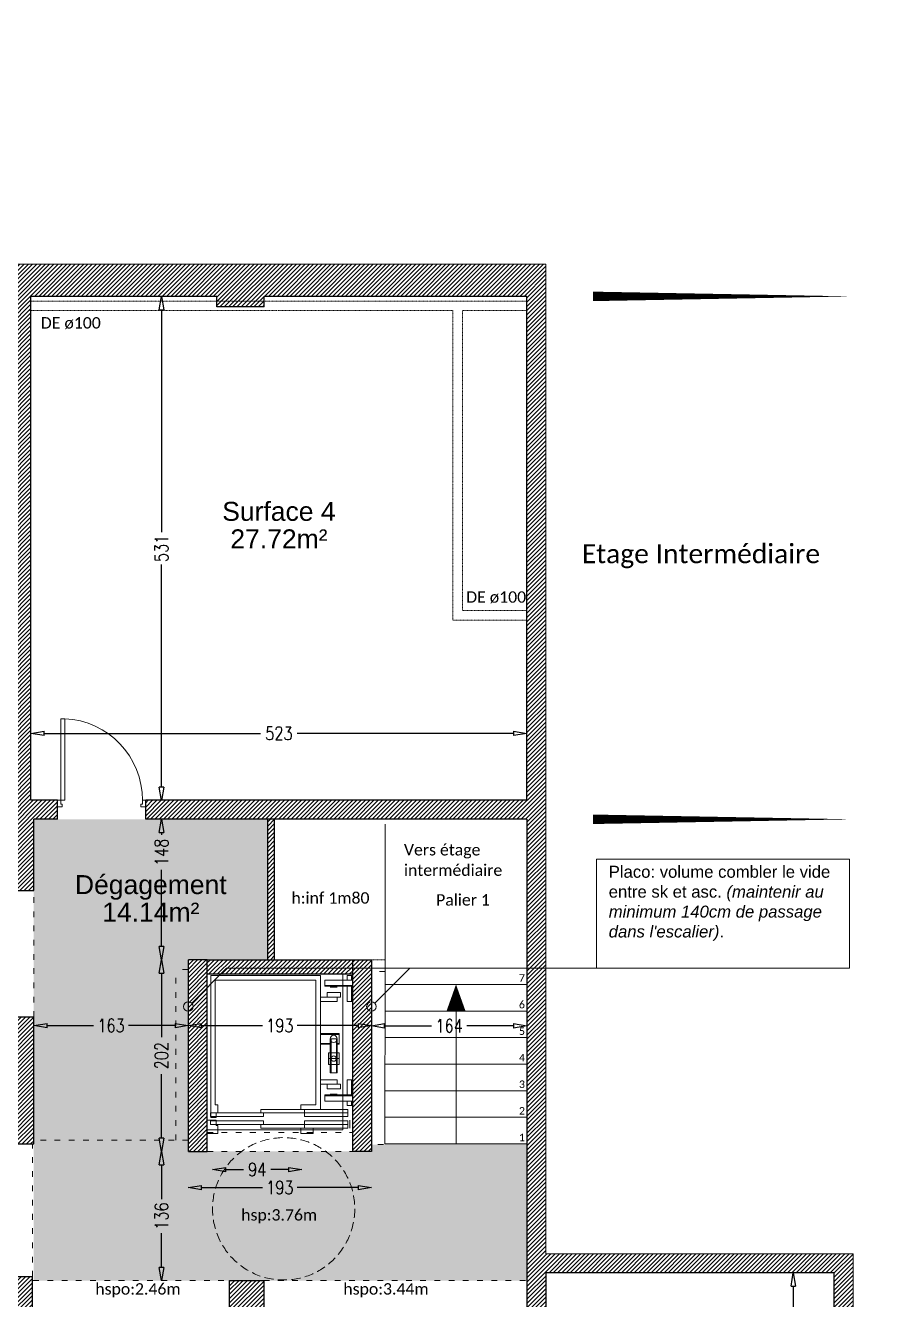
# Model space of a CAD drawing. Header units: millimetres. Extents: x -14819 to 43195, y -10328 to 20814.
# Drawn here: x 8702 to 9595, y 1117 to 2459 of the extents above; entities that cross this region are included whole.
import ezdxf
from ezdxf.enums import TextEntityAlignment as Align

# ---------------------------------------------------------------- set-up
doc = ezdxf.new("R2010")
doc.units = ezdxf.units.MM
doc.header["$PDMODE"] = 3
for name, pattern in [('ACAD_ISO03W100', [30, 12, -18]), ('CACHE', [9.525, 6.35, -3.175]), ('Chemin', [0.5, 0.3, -0.2]), ('Cotation', [0.2, 0.1, -0.1])]:
    doc.linetypes.add(name, pattern=pattern)
for name, color, linetype, lineweight in [('-SOCNA- Fer- Coffrage', 173, 'Continuous', 25), ('00 - Mise en Sécurité', 30, 'Continuous', 13), ('05 - Menuiserie', 150, 'Continuous', 5), ('41 - Côtes Intérieures', 71, 'Continuous', 9), ('50 - Signes', 12, 'Continuous', 9), ('59 - TxT', 120, 'Continuous', 0), ('_Texte', 7, 'Continuous', 15), ('Escalier', 8, 'Continuous', 18), ('hauteur inf1.8m', 11, 'Continuous', 0), ('MA_assainissement', 30, 'Continuous', 13), ('Mur_coupe', 7, 'Continuous', 25), ('Mur_projeté', 8, 'ACAD_ISO03W100', 18)]:
    doc.layers.add(name, color=color, linetype=linetype, lineweight=lineweight)
doc.layers.add('10 - Hachures', color=7, linetype='Continuous', lineweight=18, true_color=0x646464)
doc.layers.add('90 - Pantone 01', color=7, linetype='Continuous', lineweight=0, true_color=0xefecd6, transparency=0.5)
doc.layers.add('_mur_fantome', color=2, linetype='Continuous', lineweight=0, plot=False)
doc.styles.add('CR_Cot', font='simplex.shx', dxfattribs={"width": 0.8})
doc.styles.add('Legend', font='calibri.ttf')
doc.styles.get("Standard").update_dxf_attribs({"font": 'arial.ttf'})
doc.dimstyles.get("Standard").update_dxf_attribs({"dimtxt": 14, "dimasz": 14, "dimexe": 0.18, "dimexo": 0.0625, "dimgap": 5, "dimtad": 0, "dimtoh": 1, "dimdec": 0, "dimzin": 0, "dimdsep": 46, "dimtxsty": 'CR_Cot', "dimblk": 'CLOSEDBLANK', "dimcen": 0, "dimse1": 1, "dimse2": 1, "dimadec": 0, "dimazin": 0, "dimtfac": 1, "dimtdec": 0, "dimtofl": 0, "dimtmove": 0, "dimatfit": 3, "dimfxl": 1, "dimtolj": 1, "dimtzin": 0, "dimarcsym": 0})

# ---------------------------------------------------------------- blocks, each defined once
blk = doc.blocks.new('_ClosedBlank')
at = {"color": 0, "linetype": 'ByBlock', "lineweight": -2}
for p, q in [((-1, 0.167), (0, 0)), ((-1, 0.167), (-1, -0.167)), ((0, 0), (-1, -0.167))]:
    blk.add_line(p, q, dxfattribs=at)
blk = doc.blocks.new('*D580')
at = {"layer": '41 - Côtes Intérieures', "color": 0, "lineweight": -2, "transparency": 16777216}
for p, q in [((8912.8, 1253.4), (8931.7, 1253.4)), ((8979.2, 1253.4), (8960.3, 1253.4))]:
    blk.add_line(p, q, dxfattribs=at)
at = {"layer": 'Defpoints', "color": 0, "transparency": 16777216}
for p in [(8898.8, 1289.5, 292.5), (8993.2, 1289.5, 292.5), (8993.2, 1253.4)]:
    blk.add_point(p, dxfattribs=at)
at = {"layer": '41 - Côtes Intérieures', "color": 0, "lineweight": -2, "transparency": 16777216, "xscale": 14, "yscale": 14, "zscale": 14, "rotation": 180}
blk.add_blockref('_ClosedBlank', (8898.8, 1253.4), dxfattribs=at)
at = {"layer": '41 - Côtes Intérieures', "color": 0, "lineweight": -2, "transparency": 16777216, "xscale": 14, "yscale": 14, "zscale": 14}
blk.add_blockref('_ClosedBlank', (8993.2, 1253.4), dxfattribs=at)
at = {"layer": '41 - Côtes Intérieures', "color": 0, "transparency": 16777216, "insert": (8946, 1253.4), "char_height": 14, "attachment_point": 5, "style": 'CR_Cot'}
blk.add_mtext('\\A1;94', dxfattribs=at)
blk = doc.blocks.new('A$C3ab45c8f')
at = {"layer": '05 - Menuiserie', "linetype": 'Continuous'}
for points in [[(38.8, 7), (43, 7), (43, 93), (38.8, 93), (38.8, 7)], [(-46.5, 0), (-41.5, 0), (-41.5, 3), (-43, 3), (-43, 7), (-46.5, 7), (-46.5, 0)], [(46.5, 0), (41.5, 0), (41.5, 3), (43, 3), (43, 7), (46.5, 7), (46.5, 0)]]:
    blk.add_lwpolyline(points, dxfattribs=at)
at = {"layer": '50 - Signes', "color": 64, "linetype": 'Continuous'}
blk.add_arc((42.7, 7.4), 85.7, 92.5887, 180.254, dxfattribs=at)
blk = doc.blocks.new('*D744')
at = {"layer": '41 - Côtes Intérieures', "color": 0, "lineweight": -2, "transparency": 16777216}
for p, q in [((8845.1, 1258.4), (8845.1, 1222.4)), ((8845.1, 1150.4), (8845.1, 1186.3))]:
    blk.add_line(p, q, dxfattribs=at)
at = {"layer": 'Defpoints', "color": 0, "transparency": 16777216}
for p in [(8845.1, 1272.4), (8877.8, 1272.4), (8877.8, 1136.4)]:
    blk.add_point(p, dxfattribs=at)
at = {"layer": '41 - Côtes Intérieures', "color": 0, "lineweight": -2, "transparency": 16777216, "xscale": 14, "yscale": 14, "zscale": 14}
for p, rotation in [((8845.1, 1272.4), 90), ((8845.1, 1136.4), 270)]:
    blk.add_blockref('_ClosedBlank', p, dxfattribs=dict(at, rotation=rotation))
at = {"layer": '41 - Côtes Intérieures', "color": 0, "transparency": 16777216, "insert": (8845.1, 1204.4), "char_height": 14, "attachment_point": 5, "rotation": 90, "style": 'CR_Cot'}
blk.add_mtext('\\A1;136', dxfattribs=at)
blk = doc.blocks.new('*D745')
at = {"layer": '41 - Côtes Intérieures', "color": 0, "lineweight": -2, "transparency": 16777216}
for p, q in [((9080.4, 1404.9), (9129.8, 1404.9)), ((9216.4, 1404.9), (9167, 1404.9))]:
    blk.add_line(p, q, dxfattribs=at)
at = {"layer": 'Defpoints', "color": 0, "transparency": 16777216}
for p in [(9230.4, 1404.9), (9066.4, 1387.9), (9230.4, 1387.9, -195)]:
    blk.add_point(p, dxfattribs=at)
at = {"layer": '41 - Côtes Intérieures', "color": 0, "lineweight": -2, "transparency": 16777216, "xscale": 14, "yscale": 14, "zscale": 14, "rotation": 180}
blk.add_blockref('_ClosedBlank', (9066.4, 1404.9), dxfattribs=at)
at = {"layer": '41 - Côtes Intérieures', "color": 0, "lineweight": -2, "transparency": 16777216, "xscale": 14, "yscale": 14, "zscale": 14}
blk.add_blockref('_ClosedBlank', (9230.4, 1404.9), dxfattribs=at)
at = {"layer": '41 - Côtes Intérieures', "color": 0, "transparency": 16777216, "insert": (9148.4, 1404.9), "char_height": 14, "attachment_point": 5, "style": 'CR_Cot'}
blk.add_mtext('\\A1;164', dxfattribs=at)
blk = doc.blocks.new('*D746')
at = {"layer": '41 - Côtes Intérieures', "color": 0, "lineweight": -2, "transparency": 16777216}
for p, q in [((8724.4, 1405.1), (8773.6, 1405.1)), ((8859.4, 1405.1), (8810.3, 1405.1))]:
    blk.add_line(p, q, dxfattribs=at)
at = {"layer": 'Defpoints', "color": 0, "transparency": 16777216}
for p in [(8710.4, 1415.5), (8873.4, 1405.1), (8873.4, 1351.6)]:
    blk.add_point(p, dxfattribs=at)
at = {"layer": '41 - Côtes Intérieures', "color": 0, "lineweight": -2, "transparency": 16777216, "xscale": 14, "yscale": 14, "zscale": 14, "rotation": 180}
blk.add_blockref('_ClosedBlank', (8710.4, 1405.1), dxfattribs=at)
at = {"layer": '41 - Côtes Intérieures', "color": 0, "lineweight": -2, "transparency": 16777216, "xscale": 14, "yscale": 14, "zscale": 14}
blk.add_blockref('_ClosedBlank', (8873.4, 1405.1), dxfattribs=at)
at = {"layer": '41 - Côtes Intérieures', "color": 0, "transparency": 16777216, "insert": (8791.9, 1405.1), "char_height": 14, "attachment_point": 5, "style": 'CR_Cot'}
blk.add_mtext('\\A1;163', dxfattribs=at)
blk = doc.blocks.new('*D747')
at = {"layer": '41 - Côtes Intérieures', "color": 0, "lineweight": -2, "transparency": 16777216}
for p, q in [((8845.1, 1608.5), (8845.1, 1606)), ((8845.1, 1488.5), (8845.1, 1569.4))]:
    blk.add_line(p, q, dxfattribs=at)
at = {"layer": 'Defpoints', "color": 0, "transparency": 16777216}
for p in [(8845.1, 1622.5), (9002.5, 1622.5), (9002.5, 1474.5)]:
    blk.add_point(p, dxfattribs=at)
at = {"layer": '41 - Côtes Intérieures', "color": 0, "lineweight": -2, "transparency": 16777216, "xscale": 14, "yscale": 14, "zscale": 14}
for p, rotation in [((8845.1, 1622.5), 90), ((8845.1, 1474.5), 270)]:
    blk.add_blockref('_ClosedBlank', p, dxfattribs=dict(at, rotation=rotation))
at = {"layer": '41 - Côtes Intérieures', "color": 0, "transparency": 16777216, "insert": (8845.1, 1587.7), "char_height": 14, "attachment_point": 5, "rotation": 90, "style": 'CR_Cot'}
blk.add_mtext('\\A1;148', dxfattribs=at)
blk = doc.blocks.new('*D748')
at = {"layer": '41 - Côtes Intérieures', "color": 0, "lineweight": -2, "transparency": 16777216}
for p, q in [((8721.4, 1713.1), (8949.5, 1713.1)), ((9216.4, 1713.1), (8988.3, 1713.1))]:
    blk.add_line(p, q, dxfattribs=at)
at = {"layer": 'Defpoints', "color": 0, "transparency": 16777216}
for p in [(9230.4, 1713.1), (8707.4, 1643.7), (9230.4, 1643.7)]:
    blk.add_point(p, dxfattribs=at)
at = {"layer": '41 - Côtes Intérieures', "color": 0, "lineweight": -2, "transparency": 16777216, "xscale": 14, "yscale": 14, "zscale": 14, "rotation": 180}
blk.add_blockref('_ClosedBlank', (8707.4, 1713.1), dxfattribs=at)
at = {"layer": '41 - Côtes Intérieures', "color": 0, "lineweight": -2, "transparency": 16777216, "xscale": 14, "yscale": 14, "zscale": 14}
blk.add_blockref('_ClosedBlank', (9230.4, 1713.1), dxfattribs=at)
at = {"layer": '41 - Côtes Intérieures', "color": 0, "transparency": 16777216, "insert": (8968.9, 1713.1), "char_height": 14, "attachment_point": 5, "style": 'CR_Cot'}
blk.add_mtext('\\A1;523', dxfattribs=at)
blk = doc.blocks.new('*D749')
at = {"layer": '41 - Côtes Intérieures', "color": 0, "lineweight": -2, "transparency": 16777216}
for p, q in [((8845.1, 2159.5), (8845.1, 1925)), ((8845.1, 1656.5), (8845.1, 1891))]:
    blk.add_line(p, q, dxfattribs=at)
at = {"layer": 'Defpoints', "color": 0, "transparency": 16777216}
for p in [(8707.4, 2173.5), (8707.4, 1642.5), (8845.1, 1642.5)]:
    blk.add_point(p, dxfattribs=at)
at = {"layer": '41 - Côtes Intérieures', "color": 0, "lineweight": -2, "transparency": 16777216, "xscale": 14, "yscale": 14, "zscale": 14}
for p, rotation in [((8845.1, 2173.5), 90), ((8845.1, 1642.5), 270)]:
    blk.add_blockref('_ClosedBlank', p, dxfattribs=dict(at, rotation=rotation))
at = {"layer": '41 - Côtes Intérieures', "color": 0, "transparency": 16777216, "insert": (8845.1, 1908), "char_height": 14, "attachment_point": 5, "rotation": 90, "style": 'CR_Cot'}
blk.add_mtext('\\A1;531', dxfattribs=at)
blk = doc.blocks.new('*D753')
at = {"layer": '41 - Côtes Intérieures', "color": 0, "lineweight": -2, "transparency": 16777216}
for p, q in [((9511.3, 1130.6), (9511.3, 909.2)), ((9511.3, 649.5), (9511.3, 870.9))]:
    blk.add_line(p, q, dxfattribs=at)
at = {"layer": 'Defpoints', "color": 0, "transparency": 16777216}
for p in [(9511.3, 1144.6), (9554.5, 1144.6), (9554.5, 635.5)]:
    blk.add_point(p, dxfattribs=at)
at = {"layer": '41 - Côtes Intérieures', "color": 0, "lineweight": -2, "transparency": 16777216, "xscale": 14, "yscale": 14, "zscale": 14}
for p, rotation in [((9511.3, 1144.6), 90), ((9511.3, 635.5), 270)]:
    blk.add_blockref('_ClosedBlank', p, dxfattribs=dict(at, rotation=rotation))
at = {"layer": '41 - Côtes Intérieures', "color": 0, "transparency": 16777216, "insert": (9511.3, 890), "char_height": 14, "attachment_point": 5, "rotation": 90, "style": 'CR_Cot'}
blk.add_mtext('\\A1;509', dxfattribs=at)
blk = doc.blocks.new('*D892')
at = {"layer": '41 - Côtes Intérieures', "color": 0, "lineweight": -2, "transparency": 16777216}
for p, q in [((8887.4, 1234.4), (8951.6, 1234.4)), ((9052.4, 1234.4), (8988.3, 1234.4))]:
    blk.add_line(p, q, dxfattribs=at)
at = {"layer": 'Defpoints', "color": 0, "transparency": 16777216}
for p in [(8873.4, 1272.5), (9066.4, 1272.5), (9066.4, 1234.4)]:
    blk.add_point(p, dxfattribs=at)
at = {"layer": '41 - Côtes Intérieures', "color": 0, "lineweight": -2, "transparency": 16777216, "xscale": 14, "yscale": 14, "zscale": 14, "rotation": 180}
blk.add_blockref('_ClosedBlank', (8873.4, 1234.4), dxfattribs=at)
at = {"layer": '41 - Côtes Intérieures', "color": 0, "lineweight": -2, "transparency": 16777216, "xscale": 14, "yscale": 14, "zscale": 14}
blk.add_blockref('_ClosedBlank', (9066.4, 1234.4), dxfattribs=at)
at = {"layer": '41 - Côtes Intérieures', "color": 0, "transparency": 16777216, "insert": (8969.9, 1234.4), "char_height": 14, "attachment_point": 5, "style": 'CR_Cot'}
blk.add_mtext('\\A1;193', dxfattribs=at)
blk = doc.blocks.new('*D893')
at = {"layer": '41 - Côtes Intérieures', "color": 0, "lineweight": -2, "transparency": 16777216}
for p, q in [((8845.1, 1460.5), (8845.1, 1392.9)), ((8845.1, 1286.5), (8845.1, 1354.1))]:
    blk.add_line(p, q, dxfattribs=at)
at = {"layer": 'Defpoints', "color": 0, "transparency": 16777216}
for p in [(8845.1, 1474.5), (8873.4, 1474.5), (8873.4, 1272.5)]:
    blk.add_point(p, dxfattribs=at)
at = {"layer": '41 - Côtes Intérieures', "color": 0, "lineweight": -2, "transparency": 16777216, "xscale": 14, "yscale": 14, "zscale": 14}
for p, rotation in [((8845.1, 1474.5), 90), ((8845.1, 1272.5), 270)]:
    blk.add_blockref('_ClosedBlank', p, dxfattribs=dict(at, rotation=rotation))
at = {"layer": '41 - Côtes Intérieures', "color": 0, "transparency": 16777216, "insert": (8845.1, 1373.5), "char_height": 14, "attachment_point": 5, "rotation": 90, "style": 'CR_Cot'}
blk.add_mtext('\\A1;202', dxfattribs=at)
blk = doc.blocks.new('*D896')
at = {"layer": '41 - Côtes Intérieures', "color": 0, "lineweight": -2, "transparency": 16777216}
for p, q in [((8887.4, 1405.1), (8951.6, 1405.1)), ((9052.4, 1405.1), (8988.3, 1405.1))]:
    blk.add_line(p, q, dxfattribs=at)
at = {"layer": 'Defpoints', "color": 0, "transparency": 16777216}
for p in [(9066.4, 1405.1), (8873.4, 1366.5), (9066.4, 1366.5)]:
    blk.add_point(p, dxfattribs=at)
at = {"layer": '41 - Côtes Intérieures', "color": 0, "lineweight": -2, "transparency": 16777216, "xscale": 14, "yscale": 14, "zscale": 14, "rotation": 180}
blk.add_blockref('_ClosedBlank', (8873.4, 1405.1), dxfattribs=at)
at = {"layer": '41 - Côtes Intérieures', "color": 0, "lineweight": -2, "transparency": 16777216, "xscale": 14, "yscale": 14, "zscale": 14}
blk.add_blockref('_ClosedBlank', (9066.4, 1405.1), dxfattribs=at)
at = {"layer": '41 - Côtes Intérieures', "color": 0, "transparency": 16777216, "insert": (8969.9, 1405.1), "char_height": 14, "attachment_point": 5, "style": 'CR_Cot'}
blk.add_mtext('\\A1;193', dxfattribs=at)

msp = doc.modelspace()

# ---------------------------------------------------------------- hatches: boundary and pattern name
at = {"layer": '10 - Hachures', "lineweight": 18}
h = msp.add_hatch(dxfattribs=at)
h.set_pattern_fill('ANSI31', color=256)
h.paths.add_polyline_path([(6536.46, 2458.98), (6556.52, 1975.52), (6590.48, 1977.02), (6581.81, 2173.52), (7446.09, 2173.52), (7446.09, 2110.77), (7483.09, 2110.77), (7483.09, 2173.52), (7679.09, 2173.52), (7679.09, 2110.77), (7706.09, 2110.77), (7706.09, 2173.52), (8685.44, 2173.52), (8685.44, 1547.52), (8710.44, 1547.52), (8710.44, 1622.52), (8735.46, 1622.52), (8735.46, 1642.52), (8707.44, 1642.52), (8707.44, 2173.52), (8903.46, 2173.52), (8903.46, 2162.52), (8953.46, 2162.52), (8953.46, 2173.52), (9230.44, 2173.52), (9230.44, 1642.52), (8828.46, 1642.52), (8828.46, 1622.52), (9230.44, 1622.52), (9230.44, 1095.63), (9250.44, 1095.58), (9250.44, 1144.58), (9554.46, 1144.58), (9554.46, 714.58), (9665.46, 714.58), (9665.46, 628.48), (9543.96, 628.48), (9543.99, 594.66), (10129.83, 594.66), (10129.83, 628.48), (9685.46, 628.48), (9685.46, 734.58), (9574.46, 734.58), (9574.46, 1164.58), (9250.44, 1164.58), (9250.44, 2207.52), (6580.31, 2207.52), (6570.47, 2458.98)])
h = msp.add_hatch(dxfattribs=at)
h.set_pattern_fill('ANSI31', color=256)
h.set_pattern_definition([(45, (0, 10000), (-2.245064, 2.245064), [])])
h.paths.add_polyline_path([(8828.46, 1642.52), (8828.46, 1622.52)])
h = msp.add_hatch(dxfattribs=at)
h.set_pattern_fill('ANSI31', color=256)
h.set_pattern_definition([(45, (0, -5), (-2.245064, 2.245064), [])])
h.paths.add_polyline_path([(8964.44, 1622.52), (8957.24, 1622.52), (8957.24, 1474.52), (8964.44, 1474.52)])
h = msp.add_hatch(dxfattribs=at)
h.set_pattern_fill('ANSI31', color=256)
h.paths.add_polyline_path([(9046.44, 1474.52), (9046.44, 1272.52), (9066.44, 1272.52), (9066.44, 1474.52)])
h.paths.add_polyline_path([(8893.44, 1272.52), (8893.44, 1474.52), (8873.44, 1474.52), (8873.44, 1272.52)])
h = msp.add_hatch(dxfattribs=at)
h.set_pattern_fill('ANSI31', color=256)
h.paths.add_polyline_path([(9046.44, 1474.52), (8893.44, 1474.52), (8893.44, 1461.16), (9046.44, 1461.16)])
h.paths.add_polyline_path([(9046.44, 1461.16), (8893.44, 1461.16), (8893.44, 1459.52), (9036.44, 1459.52), (9046.44, 1459.52)])
at = {"layer": '10 - Hachures'}
h = msp.add_hatch(dxfattribs=at)
h.set_pattern_fill('ANSI31', color=256)
h.paths.add_polyline_path([(8710.44, 1414.52), (8685.44, 1414.52), (8685.44, 1400.52), (8685.44, 1379.52), (8685.44, 1280.5), (8710.44, 1280.5)])
h = msp.add_hatch(dxfattribs=at)
h.set_pattern_fill('ANSI31', color=256)
h.paths.add_polyline_path([(8708.95, 1140.62), (8685.44, 1140.62), (8685.44, 885.52), (8916.95, 885.52), (8916.95, 905.62), (8708.95, 905.62)])
h.paths.add_polyline_path([(8931.59, 905.62), (8916.95, 905.62), (8916.95, 885.52), (8916.95, 732.62), (8931.59, 732.62)])
at = {"layer": '10 - Hachures', "lineweight": 18}
h = msp.add_hatch(dxfattribs=at)
h.set_pattern_fill('ANSI31', color=256)
h.paths.add_polyline_path([(8952.95, 1136.49), (8916.95, 1136.49), (8916.95, 1102.49), (8952.95, 1102.49)])
at = {"layer": '90 - Pantone 01'}
h = msp.add_hatch(color=256, dxfattribs=at)
h.dxf.hatch_style = 1
h.paths.add_polyline_path([(8710.44, 1622.52), (8710.44, 1547.52), (8710.44, 1136.49), (9230.44, 1136.49), (9230.44, 1280.52), (9066.44, 1279.82), (9066.44, 1272.52), (8873.44, 1272.52), (8873.44, 1474.52), (8957.24, 1474.52), (8957.24, 1622.52)])

# ---------------------------------------------------------------- linework, layer by layer
at = {"layer": '-SOCNA- Fer- Coffrage', "color": 4, "ltscale": 1.5}
for p, q in [((8873.44, 1272.52), (8873.44, 1474.52)), ((8893.44, 1474.52), (8873.44, 1474.52)), ((8893.44, 1272.52), (8893.44, 1474.52)), ((9046.44, 1474.52), (9046.44, 1272.52)), ((9046.44, 1474.52), (9066.44, 1474.52)), ((9066.44, 1474.52), (9066.44, 1272.52)), ((8873.44, 1272.52), (8893.44, 1272.52)), ((9066.44, 1272.52), (9046.44, 1272.52))]:
    msp.add_line(p, q, dxfattribs=at)
at = {"layer": '-SOCNA- Fer- Coffrage', "color": 2, "ltscale": 1.5}
for p, q in [((8893.44, 1474.52), (9046.44, 1474.52)), ((8893.44, 1459.52), (9046.44, 1459.52))]:
    msp.add_line(p, q, dxfattribs=at)
at = {"layer": '00 - Mise en Sécurité'}
msp.add_lwpolyline([(9570.69, 1580.43), (9303.93, 1580.43), (9303.93, 1465.59), (9570.69, 1465.59)], close=True, dxfattribs=at)
at = {"layer": '00 - Mise en Sécurité', "linetype": 'Continuous'}
for points in [[(8913.84, 1465.59), (8876.98, 1428.74)], [(8979.12, 1465.59), (8913.84, 1465.59)], [(9106.84, 1465.59), (9069.98, 1428.74)], [(9172.12, 1465.59), (9106.84, 1465.59)]]:
    msp.add_lwpolyline(points, dxfattribs=at)
at = {"layer": '00 - Mise en Sécurité'}
for points in [[(8979.12, 1465.59), (9106.84, 1465.59)], [(9172.12, 1465.59), (9303.93, 1465.59)]]:
    msp.add_lwpolyline(points, dxfattribs=at)
at = {"layer": '00 - Mise en Sécurité', "linetype": 'Continuous'}
for centre in [(8873.44, 1425.2), (9066.44, 1425.2)]:
    msp.add_circle(centre, 5, dxfattribs=at)
at = {"layer": '50 - Signes'}
for p, q in [((9046.44, 1453.08), (9017.38, 1453.08)), ((9017.38, 1453.08), (9017.38, 1446.52)), ((9040.82, 1457.77), (9046.44, 1457.77)), ((9040.82, 1453.08), (9040.82, 1457.77)), ((9045.5, 1453.08), (9045.5, 1457.77)), ((9046.44, 1447.45), (9017.38, 1447.45)), ((9046.44, 1446.52), (9017.38, 1446.52)), ((9030.46, 1445.58), (9022.96, 1445.58)), ((9040.82, 1430.58), (9040.82, 1446.52)), ((9045.5, 1430.58), (9045.5, 1446.52)), ((9040.82, 1430.58), (9046.44, 1430.58)), ((9032.33, 1396.77), (9012.69, 1396.77)), ((9032.33, 1396.77), (9032.33, 1385.52)), ((9032.33, 1395.83), (9012.69, 1395.83)), ((9022.96, 1386.45), (9012.69, 1386.45)), ((9022.96, 1385.52), (9012.69, 1385.52)), ((9022.96, 1355.52), (9022.96, 1391.14)), ((9030.46, 1391.14), (9022.96, 1391.14)), ((9023.9, 1355.52), (9023.9, 1391.14)), ((9029.52, 1355.52), (9029.52, 1391.14)), ((9030.46, 1355.52), (9030.46, 1391.14)), ((9032.33, 1386.45), (9030.46, 1386.45)), ((9032.33, 1385.52), (9030.46, 1385.52)), ((9021.08, 1376.47), (9021.08, 1364.28)), ((9021.08, 1376.47), (9032.33, 1376.47)), ((9021.08, 1370.38), (9032.33, 1370.38)), ((9032.33, 1376.47), (9032.33, 1364.28)), ((9021.08, 1364.28), (9032.33, 1364.28)), ((9026.71, 1355.52), (9022.96, 1355.52)), ((9026.71, 1355.52), (9030.46, 1355.52)), ((9040.82, 1348.02), (9046.44, 1348.02)), ((9040.82, 1348.02), (9040.82, 1332.08)), ((9045.5, 1348.02), (9045.5, 1332.08)), ((9046.44, 1332.08), (9017.38, 1332.08)), ((9017.38, 1325.52), (9017.38, 1332.08)), ((9046.44, 1331.14), (9017.38, 1331.14)), ((9030.46, 1333.02), (9022.96, 1333.02)), ((8904.69, 1321.52), (8904.69, 1313.08)), ((8992.07, 1321.52), (8992.07, 1316.83)), ((9046.44, 1325.52), (9017.38, 1325.52)), ((9040.82, 1325.52), (9040.82, 1320.83)), ((9040.82, 1320.83), (9046.44, 1320.83)), ((9045.5, 1325.52), (9045.5, 1320.83)), ((8897.19, 1308.39), (8902.82, 1308.39)), ((8902.82, 1308.39), (8902.82, 1313.08)), ((8902.82, 1313.08), (8904.69, 1313.08)), ((9043.63, 1305.58), (9043.63, 1297.14))]:
    msp.add_line(p, q, dxfattribs=at)
for points in [[(8893.44, 1459.52), (9036.44, 1459.52), (9036.44, 1295.14), (8893.44, 1295.14)], [(9019.68, 1439.95), (9033.74, 1439.95), (9033.74, 1435.27), (9019.68, 1435.27)], [(9012.69, 1435.27), (9030.46, 1435.27), (9030.46, 1430.58), (9012.69, 1430.58)], [(9012.69, 1343.33), (9030.46, 1343.33), (9030.46, 1348.02), (9012.69, 1348.02)], [(9019.68, 1338.64), (9033.74, 1338.64), (9033.74, 1343.33), (9019.68, 1343.33)], [(8949.88, 1316.83), (8995.82, 1316.83), (8995.82, 1313.08), (8949.88, 1313.08)], [(8995.82, 1316.83), (9041.75, 1316.83), (9041.75, 1313.08), (8995.82, 1313.08)], [(8896.75, 1313.08), (8952.69, 1313.08), (8952.69, 1309.33), (8896.75, 1309.33)], [(8896.75, 1300.89), (8952.69, 1300.89), (8952.69, 1304.64), (8896.75, 1304.64)], [(8995.82, 1313.08), (9041.75, 1313.08), (9041.75, 1309.33), (8995.82, 1309.33)], [(8995.82, 1300.89), (9041.75, 1300.89), (9041.75, 1304.64), (8995.82, 1304.64)], [(8949.88, 1297.14), (8995.82, 1297.14), (8995.82, 1300.89), (8949.88, 1300.89)], [(8992.07, 1297.14), (9005.19, 1297.14), (9005.19, 1291.52), (8992.07, 1291.52)], [(8995.82, 1297.14), (9041.75, 1297.14), (9041.75, 1300.89), (8995.82, 1300.89)]]:
    msp.add_lwpolyline(points, close=True, dxfattribs=at)
for points in [[(8897.19, 1308.39), (8897.19, 1316.83), (8897.19, 1457.77), (9012.69, 1457.77), (9012.69, 1316.83), (8992.07, 1316.83)], [(8904.69, 1321.52), (8901.88, 1321.52), (8901.88, 1453.08), (9008, 1453.08), (9008, 1321.52), (8992.07, 1321.52)], [(8902.82, 1305.58), (8902.82, 1299.95), (8904.69, 1299.95), (8904.69, 1291.52), (8893.44, 1291.52), (8893.44, 1305.58), (8902.82, 1305.58)]]:
    msp.add_lwpolyline(points, dxfattribs=at)
at = {"layer": '50 - Signes', "elevation": -195, "flags": 128}
msp.add_lwpolyline([(9155.68, 1420.5, 20, 0, 0), (9155.68, 1448.5, 0, 0, 0)], format="xyseb", dxfattribs=at)
msp.add_lwpolyline([(9155.71, 1280.5), (9155.68, 1420.5)], dxfattribs=at)
at = {"layer": '50 - Signes'}
for centre, radius in [((9026.71, 1391.14), 3.75), ((9026.71, 1370.38), 2.81)]:
    msp.add_circle(centre, radius, dxfattribs=at)
at = {"layer": '50 - Signes', "linetype": 'CACHE', "ltscale": 1.5}
msp.add_circle((8973.93, 1212.08), 75, dxfattribs=at)
at = {"layer": '_mur_fantome', "flags": 128}
for points in [[(9250.44, 2207.52), (6580.31, 2207.52)], [(9574.46, 734.58), (9574.46, 1164.58), (9250.44, 1164.58), (9250.44, 2173.52)]]:
    msp.add_lwpolyline(points, dxfattribs=at)
at = {"layer": '_mur_fantome', "color": 2, "flags": 128}
msp.add_lwpolyline([(9250.44, 2173.52), (9250.44, 2207.52)], dxfattribs=at)
at = {"layer": '_Texte', "color": 147, "ltscale": 0.1, "elevation": -195, "flags": 128}
for points in [[(9299.98, 2173.52, 10, 0, 0), (9574.17, 2173.52, 0, 0, 0)], [(9299.98, 1622.52, 10, 0, 0), (9574.17, 1622.52, 0, 0, 0)]]:
    msp.add_lwpolyline(points, format="xyseb", dxfattribs=at)
at = {"layer": '_Texte', "ltscale": 0.1, "flags": 128}
msp.add_lwpolyline([(9149.41, 1555.01, 0, 0, 0), (9099.12, 1555.01, 20, 0, 0), (9081.68, 1555.01, 0, 0, 0)], format="xyseb", dxfattribs=at)
at = {"layer": 'Escalier', "elevation": -195, "flags": 128}
for points in [[(9081.06, 1467.5), (9081.06, 1617.52)], [(9081.06, 1467.5), (9080.71, 1280.49)], [(9080.68, 1448.49), (9230.44, 1448.52)], [(9080.68, 1420.49), (9230.44, 1420.52)], [(9080.69, 1392.49), (9230.44, 1392.52)], [(9080.7, 1364.49), (9230.44, 1364.52)], [(9080.7, 1336.49), (9230.44, 1336.52)], [(9080.71, 1308.49), (9230.44, 1308.52)], [(9080.71, 1280.49), (9230.44, 1280.52)]]:
    msp.add_lwpolyline(points, dxfattribs=at)
at = {"layer": 'hauteur inf1.8m', "linetype": 'Cotation', "flags": 128}
for points, elevation in [([(8964.44, 1622.52), (8964.44, 1474.52)], 97.5), ([(8964.44, 1474.52), (9081.06, 1474.52)], 292.5)]:
    msp.add_lwpolyline(points, dxfattribs=dict(at, elevation=elevation))
at = {"layer": 'MA_assainissement', "linetype": 'Cotation'}
for p, q in [((8967.44, 2168.52), (8705.44, 2168.52)), ((9230.44, 2168.52), (8967.44, 2168.52)), ((8967.44, 2158.52), (8705.44, 2158.53, -5.51)), ((9152.35, 2158.52), (8967.44, 2158.52)), ((9230.44, 2158.52), (9162.35, 2158.52))]:
    msp.add_line(p, q, dxfattribs=at)
at = {"layer": 'MA_assainissement', "linetype": 'Cotation', "flags": 128}
for points in [[(9230.44, 1832.52), (9152.35, 1832.52), (9152.35, 2158.52)], [(9230.44, 1842.52), (9162.35, 1842.52), (9162.35, 2158.52)]]:
    msp.add_lwpolyline(points, dxfattribs=at)
at = {"layer": 'Mur_coupe', "flags": 128}
for points in [[(8903.46, 2173.52), (8707.44, 2173.52)], [(8707.44, 1642.52), (8707.44, 2173.52)], [(8903.46, 2162.52), (8903.46, 2173.52)], [(8953.46, 2162.52), (8903.46, 2162.52)], [(8967.44, 2173.52), (8953.46, 2173.52)], [(8953.46, 2162.52), (8953.46, 2173.52)], [(9230.44, 2173.52), (8967.44, 2173.52)], [(9230.44, 1642.52), (9230.44, 2173.52)], [(8735.46, 1642.52), (8707.44, 1642.52)], [(8735.46, 1622.52), (8735.46, 1642.52)], [(8978.44, 1642.52), (8828.46, 1642.52)], [(8828.46, 1622.52), (8828.46, 1642.52)], [(9230.44, 1642.52), (8978.44, 1642.52)], [(8735.46, 1622.52), (8710.44, 1622.52)], [(8710.44, 1547.52), (8710.44, 1622.52)], [(9230.44, 1622.52), (8828.46, 1622.52)], [(8685.44, 1547.52), (8710.44, 1547.52)], [(8685.44, 1414.52), (8710.44, 1414.52)], [(8710.44, 1280.5), (8710.44, 1414.52)], [(8685.44, 1280.5), (8710.44, 1280.5)], [(9554.46, 714.58), (9554.46, 1144.58), (9250.44, 1144.58), (9250.44, 1095.58)]]:
    msp.add_lwpolyline(points, dxfattribs=at)
at = {"layer": 'Mur_coupe', "lineweight": 18}
msp.add_lwpolyline([(8828.46, 1642.52), (8828.46, 1642.52), (8828.46, 1622.52), (8828.46, 1622.52)], dxfattribs=at)
at = {"layer": 'Mur_coupe', "elevation": -195}
for points in [[(8957.24, 1474.52), (8957.24, 1622.52)], [(8964.44, 1474.52), (8964.44, 1622.52)]]:
    msp.add_lwpolyline(points, dxfattribs=at)
at = {"layer": 'Mur_coupe', "flags": 128}
for points, elevation in [([(9230.44, 1622.52), (9230.44, 1095.63)], -195), ([(8685.44, 1140.62), (8708.95, 1140.62)], 27069.8), ([(8685.44, 1140.62), (8708.95, 1140.62)], 27069.8), ([(8708.95, 905.62), (8708.95, 1140.62)], 27069.8)]:
    msp.add_lwpolyline(points, dxfattribs=dict(at, elevation=elevation))
msp.add_lwpolyline([(8916.95, 1136.49), (8952.95, 1136.49), (8952.95, 1102.49), (8916.95, 1102.49)], close=True, dxfattribs=at)
at = {"layer": 'Mur_projeté', "ltscale": 0.5}
for p, q in [((8710.44, 1414.52, 27069.8), (8710.44, 1547.52, 27069.8)), ((8860.31, 1284.5, -390), (8860.31, 1464.2, -390)), ((8893.44, 1292.52), (9046.44, 1292.52)), ((8893.44, 1272.52), (9046.44, 1272.52))]:
    msp.add_line(p, q, dxfattribs=at)
at = {"layer": 'Mur_projeté', "ltscale": 0.5, "flags": 128}
for points in [[(8873.44, 1464.16), (8860.31, 1464.16)], [(9079.16, 1279.82), (9066.44, 1279.82)], [(8910.95, 1136.49), (8708.95, 1136.49)], [(8952.95, 1136.49), (9230.44, 1136.49)]]:
    msp.add_lwpolyline(points, dxfattribs=at)
for points, elevation in [([(9081.05, 1462.13), (9066.44, 1462.16)], 3934.68), ([(8708.95, 1140.62), (8708.95, 1280.5)], 27069.8), ([(8873.44, 1284.39), (8711.32, 1284.39)], -3934.68)]:
    msp.add_lwpolyline(points, dxfattribs=dict(at, elevation=elevation))

# ---------------------------------------------------------------- block references
at = {"layer": '05 - Menuiserie', "linetype": 'Continuous', "xscale": -1}
msp.add_blockref('A$C3ab45c8f', (8781.96, 1635.52), dxfattribs=at)

# ---------------------------------------------------------------- texts
at = {"layer": '00 - Mise en Sécurité', "lineweight": 18, "insert": (9316.71, 1573.53, -16.7), "char_height": 12.58862, "attachment_point": 1}
msp.add_mtext_dynamic_manual_height_columns("Placo: volume combler le vide entre sk et asc. {\\fArial|b0|i1|c0|p34;(maintenir au minimum 140cm de passage dans l'escalier)}.", width=245.4831, gutter_width=62.94, heights=[0], dxfattribs=at)
at = {"layer": '59 - TxT', "linetype": 'Continuous'}
for s, p in [('Surface 4', (8968.94, 1937.02)), ('27.72m²', (8968.94, 1908.02)), ('Dégagement', (8833.86, 1543.71)), ('14.14m²', (8833.86, 1514.71))]:
    msp.add_text(s, height=20, dxfattribs=at).set_placement(p, align=Align.CENTER)
at = {"layer": '59 - TxT', "linetype": 'Chemin', "ltscale": 0.1, "style": 'Legend'}
for s, p in [('7', (9228.34, 1451.33, -195)), ('6', (9228.35, 1423.33, -195)), ('5', (9228.38, 1395.33, -195)), ('4', (9228.38, 1367.33, -195)), ('3', (9228.37, 1339.33, -195)), ('2', (9228.38, 1311.33, -195)), ('1', (9228.38, 1283.33, -195))]:
    msp.add_text(s, height=8, dxfattribs=at).set_placement(p, align=Align.RIGHT)
at = {"layer": '_Texte', "color": 147, "linetype": 'Chemin', "ltscale": 0.1, "style": 'Legend'}
msp.add_text('Etage Intermédiaire', height=20, rotation=0, dxfattribs=at).set_placement((9288.28, 1892.36))
at = {"layer": '_Texte', "linetype": 'Chemin', "ltscale": 0.1, "style": 'Legend'}
for s, p in [('Vers étage', (9100.77, 1584.42)), ('intermédiaire', (9100.77, 1562.91)), ('Palier 1', (9134.68, 1531.62)), ('hsp:3.76m', (8929.18, 1199.68)), ('hspo:2.46m', (8775.31, 1121.67)), ('hspo:3.44m', (9036.84, 1121.67))]:
    msp.add_text(s, height=12, dxfattribs=at).set_placement(p)
at = {"layer": 'hauteur inf1.8m', "linetype": 'Chemin', "ltscale": 0.1, "style": 'Legend'}
msp.add_text('h:inf 1m80', height=12, rotation=360, dxfattribs=at).set_placement((8982.17, 1533.65))
at = {"layer": 'MA_assainissement', "style": 'Legend'}
for p in [(8717.9, 2139.63), (9166.42, 1850.74)]:
    msp.add_text('DE ø100', height=12, rotation=360, dxfattribs=at).set_placement(p)

# ---------------------------------------------------------------- dimensions: what is measured, and where the dimension line sits
at = {"layer": '41 - Côtes Intérieures'}
for base, p1, p2, picture, middle in [((8845.11, 1642.52), (8707.44, 2173.52), (8707.44, 1642.52), '*D749', (8845.11, 1908.02)), ((8845.11, 1474.52), (8873.44, 1272.52), (8873.44, 1474.52), '*D893', (8845.11, 1373.52)), ((8845.13, 1272.38), (8877.82, 1136.36), (8877.82, 1272.38), '*D744', (8845.13, 1204.37)), ((9511.26, 1144.58), (9554.46, 635.48), (9554.46, 1144.58), '*D753', (9511.26, 890.03))]:
    dim = msp.add_linear_dim(base=base, p1=p1, p2=p2, angle=90, dimstyle='Standard', dxfattribs=at)
    dim.commit()
    dim.dimension.update_dxf_attribs({"geometry": picture, "text_midpoint": middle})
for base, p1, p2, picture, middle in [((9230.44, 1713.12), (8707.44, 1643.72), (9230.44, 1643.72), '*D748', (8968.94, 1713.12)), ((8873.44, 1405.12), (8710.44, 1415.51), (8873.44, 1351.56), '*D746', (8791.94, 1405.12)), ((9066.44, 1405.12), (8873.44, 1366.53), (9066.44, 1366.53), '*D896', (8969.94, 1405.12)), ((9230.44, 1404.92), (9066.44, 1387.88), (9230.44, 1387.88, -195), '*D745', (9148.44, 1404.92)), ((9066.44, 1234.4), (8873.44, 1272.52), (9066.44, 1272.52), '*D892', (8969.94, 1234.4))]:
    dim = msp.add_linear_dim(base=base, p1=p1, p2=p2, dimstyle='Standard', dxfattribs=at)
    dim.commit()
    dim.dimension.update_dxf_attribs({"geometry": picture, "text_midpoint": middle})
dim = msp.add_linear_dim(base=(8845.11, 1622.52), p1=(9002.46, 1474.52), p2=(9002.46, 1622.52), angle=90, dimstyle='Standard', dxfattribs=at)
dim.commit()
dim.dimension.update_dxf_attribs({"geometry": '*D747', "text_midpoint": (8845.11, 1587.68), "dimtype": 160})
dim = msp.add_linear_dim(base=(8993.19, 1253.41, -195), p1=(8898.81, 1289.5, 97.5), p2=(8993.19, 1289.5, 97.5), dimstyle='Standard', dxfattribs=at)
dim.commit()
dim.dimension.update_dxf_attribs({"geometry": '*D580', "text_midpoint": (8946, 1253.41, -195), "dimtype": 160})

doc.saveas('drawing.dxf')
